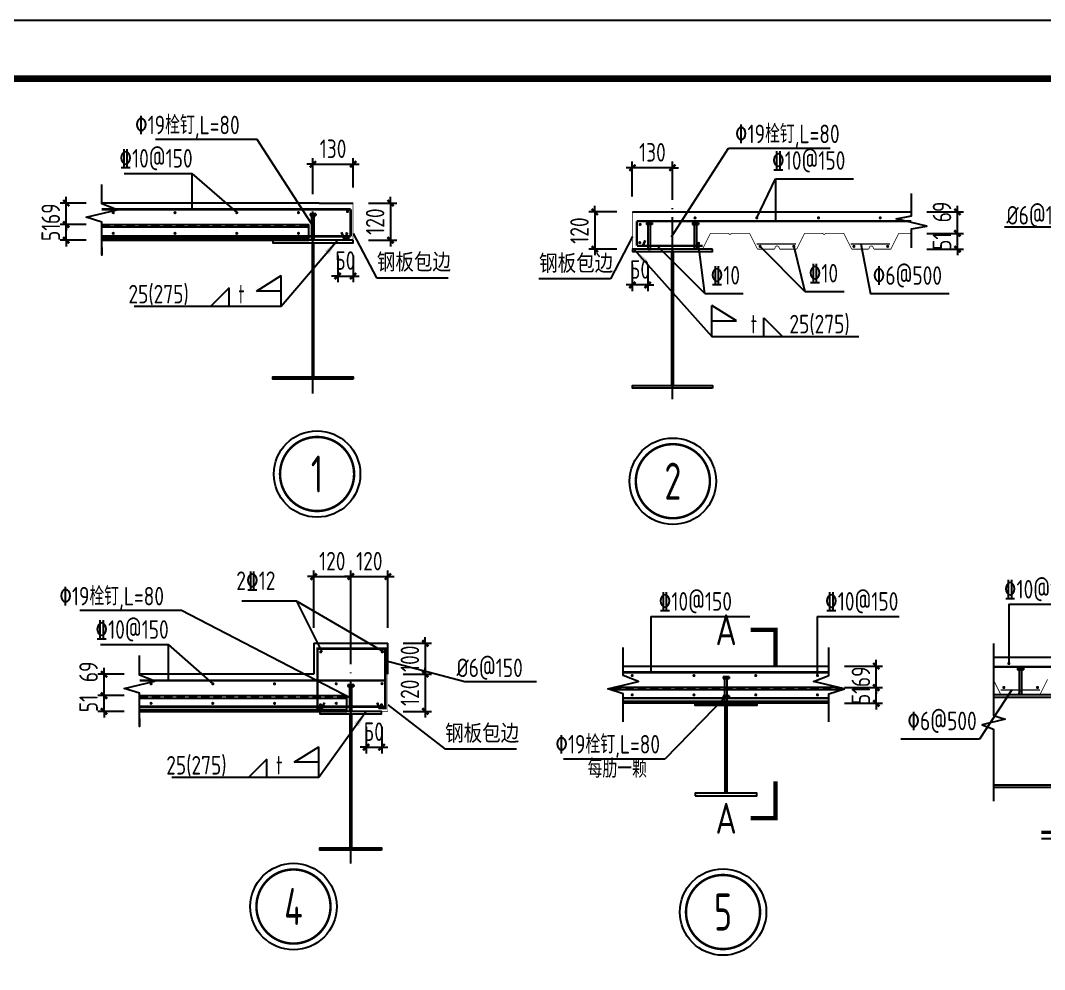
# Model space of a CAD drawing. Extents: x -89996 to 1006241, y -2176 to 440573.
# Drawn here: x 692684 to 717560, y 149542 to 172594 of the extents above; entities that cross this region are included whole.
import ezdxf
from ezdxf.enums import TextEntityAlignment as Align

# ---------------------------------------------------------------- set-up
doc = ezdxf.new("R2010")
doc.units = 0
doc.header["$LTSCALE"] = 1000
doc.header["$MEASUREMENT"] = 0
doc.linetypes.add('DASHED', pattern=[0.75, 0.5, -0.25])
doc.linetypes.add('DOTE', pattern=[2.42, 2, -0.2, 0.02, -0.2])
doc.layers.add('6', color=253, linetype='Continuous', lineweight=13)
for name, color, linetype in [('AXIS', 3, 'Continuous'), ('DOTE', 1, 'DOTE'), ('GL', 150, 'Continuous'), ('Gzd', 1, 'Continuous'), ('NUM', 7, 'Continuous'), ('Prof', 2, 'Continuous'), ('PUB_DIM', 3, 'Continuous'), ('PUB_TEXT', 7, 'Continuous'), ('PUB_TITLE', 4, 'Continuous'), ('PZ', 202, 'Continuous'), ('S', 2, 'Continuous'), ('TEXT', 7, 'Continuous'), ('THIN', 7, 'Continuous'), ('WELD', 7, 'Continuous'), ('YCX', 90, 'Continuous'), ('引出线', 3, 'Continuous')]:
    doc.layers.add(name, color=color, linetype=linetype)
doc.styles.get("Standard").update_dxf_attribs({"font": 'gbenor.shx', "bigfont": 'gbcbig.shx'})
doc.styles.add('TSSD_Dimension', font='Tssdeng.shx', dxfattribs={"width": 0.8, "bigfont": 'hztxt.shx'})
doc.styles.add('TSSD_Label', font='tssdeng.shx', dxfattribs={"width": 0.7, "bigfont": 'hztxt.shx'})
doc.styles.add('TSSD_Norm', font='tssdeng.shx', dxfattribs={"bigfont": 'hztxt.shx'})
doc.styles.add('TSSD_Num', font='Tssdeng.shx', dxfattribs={"width": 0.7, "bigfont": 'hztxt.shx'})
doc.dimstyles.new('TSSD_20_150', dxfattribs={"dimtxt": 450, "dimasz": 150, "dimexe": 150, "dimexo": 375, "dimgap": 150, "dimtad": 1, "dimdec": 0, "dimlfac": 0.133333, "dimzin": 0, "dimdsep": 46, "dimtxsty": 'TSSD_Dimension', "dimblk": 'ARCHTICK', "dimcen": 0, "dimdle": 150, "dimclrt": 7, "dimadec": 0, "dimazin": 0, "dimtfac": 1, "dimtdec": 0, "dimtix": 1, "dimtmove": 2, "dimatfit": 3, "dimfxl": 0, "dimtolj": 1, "dimtzin": 0, "dimarcsym": 0})
doc.dimstyles.new('TSSD_LEADER_STYLE_400.0', dxfattribs={"dimtxt": 1200, "dimasz": 400, "dimexe": 400, "dimexo": 1000, "dimgap": 0.09, "dimtad": 0, "dimtih": 1, "dimtoh": 1, "dimdec": 4, "dimzin": 0, "dimdsep": 46, "dimtxsty": 'Standard', "dimcen": 0.09, "dimdle": 400, "dimclrt": 7, "dimadec": 0, "dimazin": 0, "dimtfac": 1, "dimtdec": 4, "dimtofl": 0, "dimtmove": 0, "dimatfit": 3, "dimfxl": 0, "dimtolj": 1, "dimtzin": 0, "dimarcsym": 0})

# ---------------------------------------------------------------- blocks, each defined once
blk = doc.blocks.new('_ArchTick')
at = {"color": 0, "linetype": 'ByBlock', "const_width": 0.4}
blk.add_lwpolyline([(-0.5, -0.5), (0.5, 0.5)], dxfattribs=at)
blk = doc.blocks.new('*D2474')
at = {"layer": 'AXIS', "color": 0, "lineweight": -2, "transparency": 16777216}
for p, q in [((713473, 156391), (713473, 156541)), ((712698, 156391), (713623, 156391)), ((713473, 156009), (713473, 156391)), ((712698, 156009), (713623, 156009)), ((713473, 156009), (713473, 155859))]:
    blk.add_line(p, q, dxfattribs=at)
at = {"layer": 'Defpoints', "color": 0, "transparency": 16777216}
for p in [(712323, 156391), (713473, 156391), (712323, 156009)]:
    blk.add_point(p, dxfattribs=at)
at = {"layer": 'AXIS', "color": 0, "lineweight": -2, "transparency": 16777216, "xscale": 150, "yscale": 150, "zscale": 150}
for p, rotation in [((713473, 156391), 270), ((713473, 156009), 90)]:
    blk.add_blockref('_ArchTick', p, dxfattribs=dict(at, rotation=rotation))
at = {"layer": 'AXIS', "color": 7, "transparency": 16777216, "insert": (713098, 156200), "char_height": 450, "attachment_point": 5, "rotation": 90, "style": 'TSSD_Dimension'}
blk.add_mtext('\\A1;51', dxfattribs=at)
blk = doc.blocks.new('*D2475')
at = {"layer": 'AXIS', "color": 0, "lineweight": -2, "transparency": 16777216}
for p, q in [((713473, 156912), (713473, 157062)), ((712698, 156912), (713623, 156912)), ((713473, 156391), (713473, 156912)), ((712698, 156391), (713623, 156391)), ((713473, 156391), (713473, 156241))]:
    blk.add_line(p, q, dxfattribs=at)
at = {"layer": 'Defpoints', "color": 0, "transparency": 16777216}
for p in [(712323, 156912), (713473, 156912), (712323, 156391)]:
    blk.add_point(p, dxfattribs=at)
at = {"layer": 'AXIS', "color": 0, "lineweight": -2, "transparency": 16777216, "xscale": 150, "yscale": 150, "zscale": 150}
for p, rotation in [((713473, 156912), 270), ((713473, 156391), 90)]:
    blk.add_blockref('_ArchTick', p, dxfattribs=dict(at, rotation=rotation))
at = {"layer": 'AXIS', "color": 7, "transparency": 16777216, "insert": (713098, 156652), "char_height": 450, "attachment_point": 5, "rotation": 90, "style": 'TSSD_Dimension'}
blk.add_mtext('\\A1;69', dxfattribs=at)
blk = doc.blocks.new('ts_idx2')
at = {"color": 0, "linetype": 'ByBlock', "lineweight": -2, "const_width": 0.0333}
blk.add_lwpolyline([(-0.5, 0, 1), (0.5, 0, 1)], format="xyb", close=True, dxfattribs=at)
at = {"color": 0, "linetype": 'ByBlock', "lineweight": -2}
blk.add_circle((0, 0), 0.583, dxfattribs=at)
at = {"color": 0, "linetype": 'ByBlock', "lineweight": -2, "style": 'TSSD_Num', "width": 0.7}
blk.add_attdef('A', text='', height=0.5, dxfattribs=at).set_placement((0, 0), align=Align.MIDDLE_CENTER)
blk = doc.blocks.new('*D2489')
at = {"layer": 'AXIS', "color": 0, "lineweight": -2, "transparency": 16777216}
for p, q in [((700708, 157841), (700708, 159236)), ((701608, 157841), (701608, 159236)), ((700708, 159086), (700558, 159086)), ((700708, 159086), (701608, 159086)), ((701608, 159086), (701758, 159086))]:
    blk.add_line(p, q, dxfattribs=at)
at = {"layer": 'Defpoints', "color": 0, "transparency": 16777216}
for p in [(701608, 159086), (700708, 157466), (701608, 157466)]:
    blk.add_point(p, dxfattribs=at)
at = {"layer": 'AXIS', "color": 0, "lineweight": -2, "transparency": 16777216, "xscale": 150, "yscale": 150, "zscale": 150}
blk.add_blockref('_ArchTick', (700708, 159086), dxfattribs=at)
at = {"layer": 'AXIS', "color": 0, "lineweight": -2, "transparency": 16777216, "xscale": 150, "yscale": 150, "zscale": 150, "rotation": 180}
blk.add_blockref('_ArchTick', (701608, 159086), dxfattribs=at)
at = {"layer": 'AXIS', "color": 7, "transparency": 16777216, "insert": (701158, 159461), "char_height": 450, "attachment_point": 5, "style": 'TSSD_Dimension'}
blk.add_mtext('\\A1;120', dxfattribs=at)
blk = doc.blocks.new('*D2490')
at = {"layer": 'AXIS', "color": 0, "lineweight": -2, "transparency": 16777216}
for p, q in [((702518, 156716), (702518, 156866)), ((701983, 156716), (702668, 156716)), ((702518, 156716), (702518, 155813)), ((701983, 155813), (702668, 155813)), ((702518, 155813), (702518, 155663))]:
    blk.add_line(p, q, dxfattribs=at)
at = {"layer": 'Defpoints', "color": 0, "transparency": 16777216}
for p in [(701608, 156716), (701608, 155813), (702518, 155813)]:
    blk.add_point(p, dxfattribs=at)
at = {"layer": 'AXIS', "color": 0, "lineweight": -2, "transparency": 16777216, "xscale": 150, "yscale": 150, "zscale": 150}
for p, rotation in [((702518, 156716), 270), ((702518, 155813), 90)]:
    blk.add_blockref('_ArchTick', p, dxfattribs=dict(at, rotation=rotation))
at = {"layer": 'AXIS', "color": 7, "transparency": 16777216, "insert": (702143, 156264), "char_height": 450, "attachment_point": 5, "rotation": 90, "style": 'TSSD_Dimension'}
blk.add_mtext('\\A1;120', dxfattribs=at)
blk = doc.blocks.new('*D2491')
at = {"layer": 'AXIS', "color": 0, "lineweight": -2, "transparency": 16777216}
for p, q in [((702518, 157466), (702518, 157616)), ((701983, 157466), (702668, 157466)), ((702518, 157466), (702518, 156716)), ((701983, 156716), (702668, 156716)), ((702518, 156716), (702518, 156566))]:
    blk.add_line(p, q, dxfattribs=at)
at = {"layer": 'Defpoints', "color": 0, "transparency": 16777216}
for p in [(701608, 157466), (701608, 156716), (702518, 156716)]:
    blk.add_point(p, dxfattribs=at)
at = {"layer": 'AXIS', "color": 0, "lineweight": -2, "transparency": 16777216, "xscale": 150, "yscale": 150, "zscale": 150}
for p, rotation in [((702518, 157466), 270), ((702518, 156716), 90)]:
    blk.add_blockref('_ArchTick', p, dxfattribs=dict(at, rotation=rotation))
at = {"layer": 'AXIS', "color": 7, "transparency": 16777216, "insert": (702143, 157091), "char_height": 450, "attachment_point": 5, "rotation": 90, "style": 'TSSD_Dimension'}
blk.add_mtext('\\A1;100', dxfattribs=at)
blk = doc.blocks.new('_WELD004')
at = {"color": 0, "linetype": 'ByBlock'}
for p, q in [((0, 1), (1, 0)), ((0, 0), (0, 1))]:
    blk.add_line(p, q, dxfattribs=at)
blk = doc.blocks.new('_WELD001')
at = {"linetype": 'ByBlock'}
h = blk.add_hatch(color=0, dxfattribs=at)
h.paths.add_polyline_path([(0.8, 0.5), (0, 1), (0, 0.5)], flags=16)
edge = h.paths.add_edge_path()
edge.add_line((0.8, 0.5), (0, 1))
edge.add_line((0, 0.5), (0.8, 0.5))
edge.add_line((0, 0), (0, 1))
at = {"color": 0, "linetype": 'ByBlock'}
for p, q in [((0, 0), (0, 1)), ((0.8, 0.5), (0, 1)), ((0, 0.5), (0.8, 0.5))]:
    blk.add_line(p, q, dxfattribs=at)
blk = doc.blocks.new('*D2492')
at = {"layer": 'AXIS', "color": 0, "lineweight": -2, "transparency": 16777216}
for p, q in [((694713, 156195), (694713, 156345)), ((695201, 156195), (694563, 156195)), ((694713, 155813), (694713, 156195)), ((695201, 155813), (694563, 155813)), ((694713, 155813), (694713, 155663))]:
    blk.add_line(p, q, dxfattribs=at)
at = {"layer": 'Defpoints', "color": 0, "transparency": 16777216}
for p in [(694713, 156195), (695576, 156195), (695576, 155813)]:
    blk.add_point(p, dxfattribs=at)
at = {"layer": 'AXIS', "color": 0, "lineweight": -2, "transparency": 16777216, "xscale": 150, "yscale": 150, "zscale": 150}
for p, rotation in [((694713, 156195), 270), ((694713, 155813), 90)]:
    blk.add_blockref('_ArchTick', p, dxfattribs=dict(at, rotation=rotation))
at = {"layer": 'AXIS', "color": 7, "transparency": 16777216, "insert": (694338, 156004), "char_height": 450, "attachment_point": 5, "rotation": 90, "style": 'TSSD_Dimension'}
blk.add_mtext('\\A1;51', dxfattribs=at)
blk = doc.blocks.new('*D2493')
at = {"layer": 'AXIS', "color": 0, "lineweight": -2, "transparency": 16777216}
for p, q in [((694713, 156045), (694713, 156866)), ((695201, 156716), (694563, 156716)), ((695201, 156195), (694563, 156195))]:
    blk.add_line(p, q, dxfattribs=at)
at = {"layer": 'Defpoints', "color": 0, "transparency": 16777216}
for p in [(694713, 156716), (695576, 156716), (695576, 156195)]:
    blk.add_point(p, dxfattribs=at)
at = {"layer": 'AXIS', "color": 0, "lineweight": -2, "transparency": 16777216, "xscale": 150, "yscale": 150, "zscale": 150}
for p, rotation in [((694713, 156716), 90), ((694713, 156195), 270)]:
    blk.add_blockref('_ArchTick', p, dxfattribs=dict(at, rotation=rotation))
at = {"layer": 'AXIS', "color": 7, "transparency": 16777216, "insert": (694338, 156772), "char_height": 450, "attachment_point": 5, "rotation": 90, "style": 'TSSD_Dimension'}
blk.add_mtext('\\A1;69', dxfattribs=at)
blk = doc.blocks.new('*D2494')
at = {"layer": 'AXIS', "color": 0, "lineweight": -2, "transparency": 16777216}
for p, q in [((701083, 155438), (701083, 154793)), ((701458, 155438), (701458, 154793)), ((701083, 154943), (700933, 154943)), ((701083, 154943), (701458, 154943)), ((701458, 154943), (701608, 154943))]:
    blk.add_line(p, q, dxfattribs=at)
at = {"layer": 'Defpoints', "color": 0, "transparency": 16777216}
for p in [(701083, 155813), (701458, 155813), (701458, 154943)]:
    blk.add_point(p, dxfattribs=at)
at = {"layer": 'AXIS', "color": 0, "lineweight": -2, "transparency": 16777216, "xscale": 150, "yscale": 150, "zscale": 150}
blk.add_blockref('_ArchTick', (701083, 154943), dxfattribs=at)
at = {"layer": 'AXIS', "color": 0, "lineweight": -2, "transparency": 16777216, "xscale": 150, "yscale": 150, "zscale": 150, "rotation": 180}
blk.add_blockref('_ArchTick', (701458, 154943), dxfattribs=at)
at = {"layer": 'AXIS', "color": 7, "transparency": 16777216, "insert": (701270, 155318), "char_height": 450, "attachment_point": 5, "style": 'TSSD_Dimension'}
blk.add_mtext('\\A1;50', dxfattribs=at)
blk = doc.blocks.new('*D2495')
at = {"layer": 'AXIS', "color": 0, "lineweight": -2, "transparency": 16777216}
for p, q in [((699808, 157841), (699808, 159236)), ((700708, 157841), (700708, 159236)), ((699808, 159086), (699658, 159086)), ((699808, 159086), (700708, 159086)), ((700708, 159086), (700858, 159086))]:
    blk.add_line(p, q, dxfattribs=at)
at = {"layer": 'Defpoints', "color": 0, "transparency": 16777216}
for p in [(700708, 159086), (699808, 157466), (700708, 157466)]:
    blk.add_point(p, dxfattribs=at)
at = {"layer": 'AXIS', "color": 0, "lineweight": -2, "transparency": 16777216, "xscale": 150, "yscale": 150, "zscale": 150}
blk.add_blockref('_ArchTick', (699808, 159086), dxfattribs=at)
at = {"layer": 'AXIS', "color": 0, "lineweight": -2, "transparency": 16777216, "xscale": 150, "yscale": 150, "zscale": 150, "rotation": 180}
blk.add_blockref('_ArchTick', (700708, 159086), dxfattribs=at)
at = {"layer": 'AXIS', "color": 7, "transparency": 16777216, "insert": (700258, 159461), "char_height": 450, "attachment_point": 5, "style": 'TSSD_Dimension'}
blk.add_mtext('\\A1;120', dxfattribs=at)
blk = doc.blocks.new('*D2496')
at = {"layer": 'AXIS', "color": 0, "lineweight": -2, "transparency": 16777216}
for p, q in [((707547, 168318), (707547, 169166)), ((708522, 168318), (708522, 169166)), ((707547, 169016), (707397, 169016)), ((708522, 169016), (707547, 169016)), ((708522, 169016), (708672, 169016))]:
    blk.add_line(p, q, dxfattribs=at)
at = {"layer": 'Defpoints', "color": 0, "transparency": 16777216}
for p in [(707547, 169016), (707547, 167943), (708522, 167943)]:
    blk.add_point(p, dxfattribs=at)
at = {"layer": 'AXIS', "color": 0, "lineweight": -2, "transparency": 16777216, "xscale": 150, "yscale": 150, "zscale": 150}
blk.add_blockref('_ArchTick', (707547, 169016), dxfattribs=at)
at = {"layer": 'AXIS', "color": 0, "lineweight": -2, "transparency": 16777216, "xscale": 150, "yscale": 150, "zscale": 150, "rotation": 180}
blk.add_blockref('_ArchTick', (708522, 169016), dxfattribs=at)
at = {"layer": 'AXIS', "color": 7, "transparency": 16777216, "insert": (708035, 169391), "char_height": 450, "attachment_point": 5, "style": 'TSSD_Dimension'}
blk.add_mtext('\\A1;130', dxfattribs=at)
blk = doc.blocks.new('*D2497')
at = {"layer": 'AXIS', "color": 0, "lineweight": -2, "transparency": 16777216}
for p, q in [((707547, 166665), (707547, 166020)), ((707922, 166665), (707922, 166020)), ((707547, 166170), (707397, 166170)), ((707922, 166170), (707547, 166170)), ((707922, 166170), (708072, 166170))]:
    blk.add_line(p, q, dxfattribs=at)
at = {"layer": 'Defpoints', "color": 0, "transparency": 16777216}
for p in [(707547, 167040), (707922, 167040), (707547, 166170)]:
    blk.add_point(p, dxfattribs=at)
at = {"layer": 'AXIS', "color": 0, "lineweight": -2, "transparency": 16777216, "xscale": 150, "yscale": 150, "zscale": 150}
blk.add_blockref('_ArchTick', (707547, 166170), dxfattribs=at)
at = {"layer": 'AXIS', "color": 0, "lineweight": -2, "transparency": 16777216, "xscale": 150, "yscale": 150, "zscale": 150, "rotation": 180}
blk.add_blockref('_ArchTick', (707922, 166170), dxfattribs=at)
at = {"layer": 'AXIS', "color": 7, "transparency": 16777216, "insert": (707735, 166545), "char_height": 450, "attachment_point": 5, "style": 'TSSD_Dimension'}
blk.add_mtext('\\A1;50', dxfattribs=at)
blk = doc.blocks.new('*D2498')
at = {"layer": 'AXIS', "color": 0, "lineweight": -2, "transparency": 16777216}
for p, q in [((714702, 167943), (715594, 167943)), ((715444, 167272), (715444, 168093)), ((714702, 167422), (715594, 167422))]:
    blk.add_line(p, q, dxfattribs=at)
at = {"layer": 'Defpoints', "color": 0, "transparency": 16777216}
for p in [(714327, 167943), (715444, 167943), (714327, 167422)]:
    blk.add_point(p, dxfattribs=at)
at = {"layer": 'AXIS', "color": 0, "lineweight": -2, "transparency": 16777216, "xscale": 150, "yscale": 150, "zscale": 150}
for p, rotation in [((715444, 167943), 90), ((715444, 167422), 270)]:
    blk.add_blockref('_ArchTick', p, dxfattribs=dict(at, rotation=rotation))
at = {"layer": 'AXIS', "color": 7, "transparency": 16777216, "insert": (715069, 167943), "char_height": 450, "attachment_point": 5, "rotation": 90, "style": 'TSSD_Dimension'}
blk.add_mtext('\\A1;69', dxfattribs=at)
blk = doc.blocks.new('*D2499')
at = {"layer": 'AXIS', "color": 0, "lineweight": -2, "transparency": 16777216}
for p, q in [((714702, 167422), (715594, 167422)), ((715444, 167422), (715444, 167572)), ((715444, 167040), (715444, 167422)), ((714702, 167040), (715594, 167040)), ((715444, 167040), (715444, 166890))]:
    blk.add_line(p, q, dxfattribs=at)
at = {"layer": 'Defpoints', "color": 0, "transparency": 16777216}
for p in [(714327, 167422), (715444, 167422), (714327, 167040)]:
    blk.add_point(p, dxfattribs=at)
at = {"layer": 'AXIS', "color": 0, "lineweight": -2, "transparency": 16777216, "xscale": 150, "yscale": 150, "zscale": 150}
for p, rotation in [((715444, 167422), 270), ((715444, 167040), 90)]:
    blk.add_blockref('_ArchTick', p, dxfattribs=dict(at, rotation=rotation))
at = {"layer": 'AXIS', "color": 7, "transparency": 16777216, "insert": (715069, 167231), "char_height": 450, "attachment_point": 5, "rotation": 90, "style": 'TSSD_Dimension'}
blk.add_mtext('\\A1;51', dxfattribs=at)
blk = doc.blocks.new('*D2500')
at = {"layer": 'AXIS', "color": 0, "lineweight": -2, "transparency": 16777216}
for p, q in [((707172, 167943), (706487, 167943)), ((706637, 167943), (706637, 168093)), ((706637, 167943), (706637, 167040)), ((707172, 167040), (706487, 167040)), ((706637, 167040), (706637, 166890))]:
    blk.add_line(p, q, dxfattribs=at)
at = {"layer": 'Defpoints', "color": 0, "transparency": 16777216}
for p in [(707547, 167943), (706637, 167040), (707547, 167040)]:
    blk.add_point(p, dxfattribs=at)
at = {"layer": 'AXIS', "color": 0, "lineweight": -2, "transparency": 16777216, "xscale": 150, "yscale": 150, "zscale": 150}
for p, rotation in [((706637, 167943), 270), ((706637, 167040), 90)]:
    blk.add_blockref('_ArchTick', p, dxfattribs=dict(at, rotation=rotation))
at = {"layer": 'AXIS', "color": 7, "transparency": 16777216, "insert": (706262, 167491), "char_height": 450, "attachment_point": 5, "rotation": 90, "style": 'TSSD_Dimension'}
blk.add_mtext('\\A1;120', dxfattribs=at)
blk = doc.blocks.new('*D2501')
at = {"layer": 'AXIS', "color": 0, "lineweight": -2, "transparency": 16777216}
for p, q in [((699789, 168535), (699789, 169253)), ((700764, 168535), (700764, 169253)), ((699789, 169103), (699639, 169103)), ((699789, 169103), (700764, 169103)), ((700764, 169103), (700914, 169103))]:
    blk.add_line(p, q, dxfattribs=at)
at = {"layer": 'Defpoints', "color": 0, "transparency": 16777216}
for p in [(700764, 169103), (699789, 168160), (700764, 168160)]:
    blk.add_point(p, dxfattribs=at)
at = {"layer": 'AXIS', "color": 0, "lineweight": -2, "transparency": 16777216, "xscale": 150, "yscale": 150, "zscale": 150}
blk.add_blockref('_ArchTick', (699789, 169103), dxfattribs=at)
at = {"layer": 'AXIS', "color": 0, "lineweight": -2, "transparency": 16777216, "xscale": 150, "yscale": 150, "zscale": 150, "rotation": 180}
blk.add_blockref('_ArchTick', (700764, 169103), dxfattribs=at)
at = {"layer": 'AXIS', "color": 7, "transparency": 16777216, "insert": (700277, 169478), "char_height": 450, "attachment_point": 5, "style": 'TSSD_Dimension'}
blk.add_mtext('\\A1;130', dxfattribs=at)
blk = doc.blocks.new('*D2502')
at = {"layer": 'AXIS', "color": 0, "lineweight": -2, "transparency": 16777216}
for p, q in [((700389, 166882), (700389, 166237)), ((700764, 166882), (700764, 166237)), ((700389, 166387), (700239, 166387)), ((700389, 166387), (700764, 166387)), ((700764, 166387), (700914, 166387))]:
    blk.add_line(p, q, dxfattribs=at)
at = {"layer": 'Defpoints', "color": 0, "transparency": 16777216}
for p in [(700389, 167257), (700764, 167257), (700764, 166387)]:
    blk.add_point(p, dxfattribs=at)
at = {"layer": 'AXIS', "color": 0, "lineweight": -2, "transparency": 16777216, "xscale": 150, "yscale": 150, "zscale": 150}
blk.add_blockref('_ArchTick', (700389, 166387), dxfattribs=at)
at = {"layer": 'AXIS', "color": 0, "lineweight": -2, "transparency": 16777216, "xscale": 150, "yscale": 150, "zscale": 150, "rotation": 180}
blk.add_blockref('_ArchTick', (700764, 166387), dxfattribs=at)
at = {"layer": 'AXIS', "color": 7, "transparency": 16777216, "insert": (700577, 166762), "char_height": 450, "attachment_point": 5, "style": 'TSSD_Dimension'}
blk.add_mtext('\\A1;50', dxfattribs=at)
blk = doc.blocks.new('*D2503')
at = {"layer": 'AXIS', "color": 0, "lineweight": -2, "transparency": 16777216}
for p, q in [((693794, 168160), (693794, 168310)), ((694283, 168160), (693644, 168160)), ((693794, 167639), (693794, 168160)), ((694283, 167639), (693644, 167639)), ((693794, 167639), (693794, 167489))]:
    blk.add_line(p, q, dxfattribs=at)
at = {"layer": 'Defpoints', "color": 0, "transparency": 16777216}
for p in [(693794, 168160), (694658, 168160), (694658, 167639)]:
    blk.add_point(p, dxfattribs=at)
at = {"layer": 'AXIS', "color": 0, "lineweight": -2, "transparency": 16777216, "xscale": 150, "yscale": 150, "zscale": 150}
for p, rotation in [((693794, 168160), 270), ((693794, 167639), 90)]:
    blk.add_blockref('_ArchTick', p, dxfattribs=dict(at, rotation=rotation))
at = {"layer": 'AXIS', "color": 7, "transparency": 16777216, "insert": (693419, 167900), "char_height": 450, "attachment_point": 5, "rotation": 90, "style": 'TSSD_Dimension'}
blk.add_mtext('\\A1;69', dxfattribs=at)
blk = doc.blocks.new('*D2504')
at = {"layer": 'AXIS', "color": 0, "lineweight": -2, "transparency": 16777216}
for p, q in [((693794, 167639), (693794, 167789)), ((694283, 167639), (693644, 167639)), ((693794, 167257), (693794, 167639)), ((694283, 167257), (693644, 167257)), ((693794, 167257), (693794, 167107))]:
    blk.add_line(p, q, dxfattribs=at)
at = {"layer": 'Defpoints', "color": 0, "transparency": 16777216}
for p in [(693794, 167639), (694658, 167639), (694658, 167257)]:
    blk.add_point(p, dxfattribs=at)
at = {"layer": 'AXIS', "color": 0, "lineweight": -2, "transparency": 16777216, "xscale": 150, "yscale": 150, "zscale": 150}
for p, rotation in [((693794, 167639), 270), ((693794, 167257), 90)]:
    blk.add_blockref('_ArchTick', p, dxfattribs=dict(at, rotation=rotation))
at = {"layer": 'AXIS', "color": 7, "transparency": 16777216, "insert": (693419, 167448), "char_height": 450, "attachment_point": 5, "rotation": 90, "style": 'TSSD_Dimension'}
blk.add_mtext('\\A1;51', dxfattribs=at)
blk = doc.blocks.new('*D2505')
at = {"layer": 'AXIS', "color": 0, "lineweight": -2, "transparency": 16777216}
for p, q in [((701674, 168160), (701674, 168310)), ((701139, 168160), (701824, 168160)), ((701674, 168160), (701674, 167257)), ((701139, 167257), (701824, 167257)), ((701674, 167257), (701674, 167107))]:
    blk.add_line(p, q, dxfattribs=at)
at = {"layer": 'Defpoints', "color": 0, "transparency": 16777216}
for p in [(700764, 168160), (700764, 167257), (701674, 167257)]:
    blk.add_point(p, dxfattribs=at)
at = {"layer": 'AXIS', "color": 0, "lineweight": -2, "transparency": 16777216, "xscale": 150, "yscale": 150, "zscale": 150}
for p, rotation in [((701674, 168160), 270), ((701674, 167257), 90)]:
    blk.add_blockref('_ArchTick', p, dxfattribs=dict(at, rotation=rotation))
at = {"layer": 'AXIS', "color": 7, "transparency": 16777216, "insert": (701299, 167708), "char_height": 450, "attachment_point": 5, "rotation": 90, "style": 'TSSD_Dimension'}
blk.add_mtext('\\A1;120', dxfattribs=at)

msp = doc.modelspace()

# ---------------------------------------------------------------- linework, layer by layer
at = {"layer": '6', "color": 1, "const_width": 60}
for points in [[(712323.28, 156762.28), (707323.79, 156762.28)], [(712323.28, 156133.01), (707323.79, 156133.01)]]:
    msp.add_lwpolyline(points, dxfattribs=at)
at = {"layer": 'DOTE', "linetype": 'DOTE'}
for p, q in [((699789.25, 163531.65), (699789.25, 168938.31)), ((708522.31, 163394.56), (708522.31, 168721.34)), ((700707.85, 152120.22), (700707.85, 158538.65))]:
    msp.add_line(p, q, dxfattribs=at)
at = {"layer": 'GL'}
for p, q in [((716322.67, 156220.97), (721337.94, 156220.97)), ((716322.67, 156160.97), (721337.94, 156160.97)), ((716322.67, 154030.97), (721337.94, 154030.97)), ((716322.67, 153970.97), (721337.94, 153970.97))]:
    msp.add_line(p, q, dxfattribs=at)
for points in [[(700764.25, 167256.73), (698814.25, 167256.73), (698814.25, 167196.73), (700764.25, 167196.73)], [(699811.75, 167196.73), (699766.75, 167196.73), (699766.75, 163941.73), (699811.75, 163941.73)], [(709497.31, 167039.77), (707547.31, 167039.77), (707547.31, 166979.77), (709497.31, 166979.77)], [(708544.81, 166979.77), (708499.81, 166979.77), (708499.81, 163724.77), (708544.81, 163724.77)], [(700764.25, 163881.73), (698814.25, 163881.73), (698814.25, 163941.73), (700764.25, 163941.73)], [(709497.31, 163664.77), (707547.31, 163664.77), (707547.31, 163724.77), (709497.31, 163724.77)], [(709073.54, 156012.28), (710573.54, 156012.28), (710573.54, 155952.28), (709073.54, 155952.28)], [(701457.85, 155812.63), (699957.85, 155812.63), (699957.85, 155752.63), (701457.85, 155752.63)], [(700730.35, 155752.63), (700685.35, 155752.63), (700685.35, 152497.63), (700730.35, 152497.63)], [(709801.04, 155952.28), (709846.04, 155952.28), (709846.04, 153822.28), (709801.04, 153822.28)], [(709073.54, 153762.28), (710573.54, 153762.28), (710573.54, 153822.28), (709073.54, 153822.28)], [(701457.85, 152437.63), (699957.85, 152437.63), (699957.85, 152497.63), (701457.85, 152497.63)]]:
    msp.add_lwpolyline(points, close=True, dxfattribs=at)
at = {"layer": 'Gzd'}
for points, const_width in [([(694657.89, 168006.73), (700703.14, 168006.73)], 60), ([(700703.14, 168006.73), (700703.14, 167351.72)], 60), ([(714326.82, 167718.13), (707652.2, 167718.13)], 60), ([(707655.08, 167718.13), (707655.08, 167120.59)], 60), ([(700678.67, 167318.81), (700534.78, 167318.81), (700480.4, 167451.32)], 60), ([(694657.89, 167351.72), (700703.14, 167351.72)], 60), ([(707660.97, 167120.59), (707804.85, 167120.59), (707859.23, 167253.1)], 60), ([(710569.04, 167165.44), (711524.18, 167165.44)], 30), ([(712850, 167165.42), (713805.14, 167165.42)], 30), ([(707660.97, 167120.59), (709259.7, 167120.59)], 60), ([(699898.9, 155893.45), (699898.9, 157336.03), (701546.74, 157336.03), (701546.74, 155893.45), (701402.86, 155893.45), (701348.48, 156025.96)], 60), ([(721337.94, 156895.97), (716322.67, 156895.97)], 60), ([(695576.49, 156562.63), (701546.74, 156562.63)], 60), ([(716494.06, 156333.93), (717449.21, 156333.93)], 30), ([(699868.96, 155893.45), (700012.84, 155893.45), (700067.23, 156025.96)], 60), ([(695576.49, 155926.73), (701546.74, 155926.73)], 60)]:
    msp.add_lwpolyline(points, dxfattribs=dict(at, const_width=const_width))
at = {"layer": 'Gzd', "const_width": 37.5}
for points in [[(694918.06, 167926.01, 1), (694955.56, 167926.01, 1)], [(696418.06, 167926.01, 1), (696455.56, 167926.01, 1)], [(697918.06, 167926.01, 1), (697955.56, 167926.01, 1)], [(699418.06, 167926.01, 1), (699455.56, 167926.01, 1)], [(700647.15, 167953.01, -1), (700609.65, 167953.01, -1)], [(707717.44, 167639.17, 1), (707754.94, 167639.17, 1)], [(709050.88, 167799.15, 1), (709088.38, 167799.15, 1)], [(710550.88, 167799.15, 1), (710588.38, 167799.15, 1)], [(712050.88, 167799.15, 1), (712088.38, 167799.15, 1)], [(713550.88, 167799.15, 1), (713588.38, 167799.15, 1)], [(694918.06, 167423.68, 1), (694955.56, 167423.68, 1)], [(696418.06, 167423.68, 1), (696455.56, 167423.68, 1)], [(697918.06, 167423.68, 1), (697955.56, 167423.68, 1)], [(699418.06, 167423.68, 1), (699455.56, 167423.68, 1)], [(700627.76, 167415.22, -1), (700590.26, 167415.22, -1)], [(707708.67, 167198.25, 1), (707746.17, 167198.25, 1)], [(709137.88, 167179.86, 1), (709175.38, 167179.86, 1)], [(710630.73, 167107.05, 1), (710668.23, 167107.05, 1)], [(711488.07, 167107.05, -1), (711450.57, 167107.05, -1)], [(712911.69, 167107.04, 1), (712949.19, 167107.04, 1)], [(713769.03, 167107.04, -1), (713731.53, 167107.04, -1)], [(699958.7, 157255.79, 1), (699996.2, 157255.79, 1)], [(701490.75, 157258.9, -1), (701453.25, 157258.9, -1)], [(716673.73, 156976.28, 1), (716711.23, 156976.28, 1)], [(695836.66, 156481.91, 1), (695874.16, 156481.91, 1)], [(697336.66, 156481.91, 1), (697374.16, 156481.91, 1)], [(698836.66, 156481.91, 1), (698874.16, 156481.91, 1)], [(700336.66, 156481.91, 1), (700374.16, 156481.91, 1)], [(701483.99, 156485.53, -1), (701446.49, 156485.53, -1)], [(707563.12, 156681.56, -1), (707525.62, 156681.56, -1)], [(709063.12, 156681.56, -1), (709025.62, 156681.56, -1)], [(710563.12, 156681.56, -1), (710525.62, 156681.56, -1)], [(712063.12, 156681.56, -1), (712025.62, 156681.56, -1)], [(707563.12, 156212.62, -1), (707525.62, 156212.62, -1)], [(709063.12, 156212.62, -1), (709025.62, 156212.62, -1)], [(710563.12, 156212.62, -1), (710525.62, 156212.62, -1)], [(712063.12, 156212.62, -1), (712025.62, 156212.62, -1)], [(716551.76, 156392.3, -1), (716589.26, 156392.3, -1)], [(717409.1, 156392.3, 1), (717371.6, 156392.3, 1)], [(695836.66, 156007.49, 1), (695874.16, 156007.49, 1)], [(697336.66, 156007.49, 1), (697374.16, 156007.49, 1)], [(698836.66, 156007.49, 1), (698874.16, 156007.49, 1)], [(699989.85, 155971.11, -1), (699952.35, 155971.11, -1)], [(700336.66, 156007.49, 1), (700374.16, 156007.49, 1)], [(701471.37, 155971.11, -1), (701433.87, 155971.11, -1)]]:
    msp.add_lwpolyline(points, format="xyb", close=True, dxfattribs=at)
at = {"layer": 'NUM', "const_width": 75}
msp.add_lwpolyline([(717483.9, 152874.19), (720488.52, 152874.19)], dxfattribs=at)
at = {"layer": 'NUM'}
msp.add_lwpolyline([(717483.9, 152724.19), (720488.52, 152724.19)], dxfattribs=at)
at = {"layer": 'Prof'}
for p, q in [((694657.89, 167639.23), (699691.64, 167639.23)), ((694657.89, 167579.78), (699691.64, 167579.78)), ((699691.64, 167256.73), (699691.64, 167639.23)), ((694657.89, 167299.36), (699691.64, 167299.36)), ((694657.89, 167256.73), (699691.64, 167256.73)), ((712620.31, 156335.32), (707026.76, 156335.32)), ((712552.67, 156394.78), (707094.41, 156394.78)), ((695576.49, 156195.13), (700610.25, 156195.13)), ((695576.49, 156135.67), (700610.25, 156135.67)), ((700610.25, 155812.63), (700610.25, 156195.13)), ((712323.28, 156054.9), (707323.79, 156054.9)), ((712323.28, 156012.28), (707323.79, 156012.28)), ((695576.49, 155855.25), (700610.25, 155855.25)), ((695576.49, 155812.63), (700610.25, 155812.63))]:
    msp.add_line(p, q, dxfattribs=at)
at = {"layer": 'Prof', "linetype": 'DASHED', "ltscale": 0.4}
for p, q in [((694657.89, 167598.49), (699691.64, 167598.49)), ((712678.76, 156354.03), (706968.31, 156354.03)), ((695576.49, 156154.38), (700610.25, 156154.38))]:
    msp.add_line(p, q, dxfattribs=at)
at = {"layer": 'PUB_DIM'}
for points in [[(694657.89, 167082.95), (694657.89, 166892.5), (694657.89, 167695.68), (694282.89, 167815.68), (695031.95, 167993.15), (694657.89, 168139.68), (694657.89, 168160.09), (694657.89, 168610.09)], [(714326.82, 167071.95), (714326.82, 167277.92), (714326.82, 167532.27), (714701.82, 167598.71), (713952.76, 167776.19), (714326.82, 167848.34), (714326.82, 167943.13), (714326.82, 168393.13)], [(707323.79, 155562.28), (707323.79, 156012.28), (707323.79, 156240.28), (706948.79, 156360.28), (707697.85, 156537.75), (707323.79, 156684.28), (707323.79, 156912.28), (707323.79, 157362.28)], [(712323.28, 155562.28), (712323.28, 156012.28), (712323.28, 156240.28), (712698.28, 156360.28), (711949.22, 156537.75), (712323.28, 156684.28), (712323.28, 156912.28), (712323.28, 157362.28)], [(716322.67, 157458.47), (716322.67, 157120.97), (716322.67, 155712.47), (716603.92, 155622.47), (716042.13, 155489.37), (716322.67, 155379.47), (716322.67, 153970.97), (716322.67, 153633.47)], [(695576.49, 155638.84), (695576.49, 155448.39), (695576.49, 156251.57), (695201.49, 156371.57), (695950.56, 156549.05), (695576.49, 156695.57), (695576.49, 156715.99), (695576.49, 157165.99)]]:
    msp.add_lwpolyline(points, dxfattribs=at)
at = {"layer": 'PUB_DIM', "const_width": 105}
for points in [[(711025.2, 156894.88), (711025.2, 157794.88), (710425.2, 157794.88)], [(711025.2, 154116.17), (711025.2, 153216.17), (710425.2, 153216.17)]]:
    msp.add_lwpolyline(points, dxfattribs=at)
at = {"layer": 'PUB_TITLE'}
msp.add_lwpolyline([(651161.89, 109593.71), (740261.89, 109593.71), (740261.89, 172593.71), (651161.89, 172593.71)], close=True, dxfattribs=at)
at = {"layer": 'PUB_TITLE', "const_width": 159.09}
msp.add_lwpolyline([(653459.87, 110300.78), (653459.87, 171179.57), (738847.75, 171179.57), (738847.75, 110300.78)], close=True, dxfattribs=at)
at = {"layer": 'PZ'}
for p, q in [((699861.34, 167899.27), (699717.15, 167899.27)), ((699717.15, 167899.27), (699717.15, 167858.97)), ((699717.15, 167858.97), (699861.34, 167858.97)), ((699761.92, 167256.73), (699761.92, 167858.97)), ((699816.58, 167256.73), (699816.58, 167858.97)), ((699861.34, 167899.27), (699861.34, 167858.97)), ((707887.72, 167682.3), (708031.91, 167682.3)), ((707887.72, 167682.3), (707887.72, 167642)), ((708031.91, 167682.3), (708031.91, 167642)), ((709012.72, 167682.3), (709012.72, 167642)), ((709156.91, 167682.3), (709012.72, 167682.3)), ((709156.91, 167682.3), (709156.91, 167642)), ((708031.91, 167642), (707887.72, 167642)), ((707932.48, 167039.77), (707932.48, 167642)), ((707987.14, 167039.77), (707987.14, 167642)), ((709012.72, 167642), (709156.91, 167642)), ((709057.48, 167039.77), (709057.48, 167642)), ((709112.14, 167039.77), (709112.14, 167642)), ((699816.58, 167256.73), (699761.92, 167256.73)), ((707932.48, 167039.77), (707987.14, 167039.77)), ((709112.14, 167039.77), (709057.48, 167039.77)), ((716907.68, 156863.51), (716907.68, 156823.21)), ((717051.87, 156863.51), (716907.68, 156863.51)), ((716907.68, 156823.21), (717051.87, 156823.21)), ((716952.45, 156220.97), (716952.45, 156823.21)), ((717007.1, 156220.97), (717007.1, 156823.21)), ((717051.87, 156863.51), (717051.87, 156823.21)), ((709895.63, 156654.81), (709751.44, 156654.81)), ((709751.44, 156654.81), (709751.44, 156614.51)), ((709751.44, 156614.51), (709895.63, 156614.51)), ((709796.21, 156012.28), (709796.21, 156614.51)), ((709850.86, 156012.28), (709850.86, 156614.51)), ((709895.63, 156654.81), (709895.63, 156614.51)), ((700635.76, 156455.16), (700635.76, 156414.86)), ((700779.95, 156455.16), (700635.76, 156455.16)), ((700635.76, 156414.86), (700779.95, 156414.86)), ((700680.52, 155812.63), (700680.52, 156414.86)), ((700735.18, 155812.63), (700735.18, 156414.86)), ((700779.95, 156455.16), (700779.95, 156414.86)), ((709895.63, 156185.87), (709751.44, 156185.87)), ((709751.44, 156185.87), (709751.44, 156145.58)), ((709751.44, 156145.58), (709895.63, 156145.58)), ((709895.63, 156185.87), (709895.63, 156145.58)), ((700735.18, 155812.63), (700680.52, 155812.63))]:
    msp.add_line(p, q, dxfattribs=at)
at = {"layer": 'S', "const_width": 15}
for points in [[(700389.25, 167256.73), (700764.25, 167256.73), (700764.25, 168160.09)], [(707922.31, 167039.77), (707547.31, 167039.77), (707547.31, 167943.13)], [(701082.85, 155812.63), (701607.85, 155812.63), (701607.85, 156715.99)]]:
    msp.add_lwpolyline(points, dxfattribs=at)
at = {"layer": 'S', "const_width": 18.75}
for points in [[(708353.98, 167039.77), (708338.07, 167046.36, 0.41421356), (708353.98, 167039.77), (709238.81, 167039.77, 0.28407904), (709258.93, 167052.2), (709437.75, 167409.83, -0.28407904), (709457.87, 167422.27), (709872.51, 167422.27, -0.14996431), (709885.13, 167418.39), (709920.22, 167394.62), (709955.3, 167418.39, -0.14996431), (709967.92, 167422.27), (710382.56, 167422.27, -0.28407904), (710402.68, 167409.83), (710581.5, 167052.2, 0.28407904), (710601.62, 167039.77), (710987.73, 167039.77, 0.32316506), (711009.08, 167055.18), (711018.63, 167083.94, -0.32316506), (711061.34, 167114.77), (711066.59, 167114.77, -0.32316506), (711109.3, 167083.94), (711118.85, 167055.18, 0.32316506), (711140.2, 167039.77), (711526.31, 167039.77, 0.28407904), (711546.43, 167052.2), (711725.25, 167409.83, -0.28407904), (711745.37, 167422.27), (712160.01, 167422.27, -0.14996431), (712172.63, 167418.39), (712207.72, 167394.62), (712242.8, 167418.39, -0.14996431), (712255.42, 167422.27), (712670.06, 167422.27, -0.28407904), (712690.18, 167409.83), (712869, 167052.2, 0.28407904), (712889.12, 167039.77), (713275.23, 167039.77, 0.32316506), (713296.58, 167055.18), (713306.13, 167083.94, -0.32316506), (713348.84, 167114.77), (713354.09, 167114.77, -0.32316506), (713396.8, 167083.94), (713406.35, 167055.18, 0.32316506), (713427.7, 167039.77), (713813.81, 167039.77, 0.28407904), (713833.93, 167052.2), (714012.75, 167409.83, -0.28407904), (714032.87, 167422.27), (714326.82, 167422.27)], [(717634.6, 156591.04), (717455.79, 156233.41, -0.28407904), (717435.66, 156220.97), (717049.56, 156220.97, -0.32316506), (717028.2, 156236.39), (717018.65, 156265.15, 0.32316506), (716975.95, 156295.97), (716970.69, 156295.97, 0.32316506), (716927.98, 156265.15), (716918.44, 156236.39, -0.32316506), (716897.08, 156220.97), (716510.98, 156220.97, -0.28407904), (716490.85, 156233.41), (716322.67, 156569.77)]]:
    msp.add_lwpolyline(points, format="xyb", dxfattribs=at)
at = {"layer": 'THIN'}
for p, q in [((699939.25, 168160.09), (694657.89, 168160.09)), ((699939.25, 168160.09), (700764.25, 168160.09)), ((707547.31, 167943.13), (714326.82, 167943.13)), ((699807.85, 157465.99), (699807.85, 156715.99)), ((699807.85, 157465.99), (701607.85, 157465.99)), ((701607.85, 156715.99), (701607.85, 157465.99)), ((721337.94, 157120.97), (716322.67, 157120.97)), ((707323.79, 156912.28), (712323.28, 156912.28)), ((699807.85, 156715.99), (695576.49, 156715.99))]:
    msp.add_line(p, q, dxfattribs=at)
at = {"layer": 'WELD'}
for p, q in [((699015.7, 165647.48), (695444.77, 165647.48)), ((709480.26, 164919.49), (713051.2, 164919.49)), ((699934.31, 154203.37), (696363.38, 154203.37))]:
    msp.add_line(p, q, dxfattribs=at)
at = {"layer": 'YCX'}
for p, q in [((698431.62, 169705.73), (695961.93, 169705.73)), ((699816.58, 167557.85), (698431.62, 169705.73)), ((708494.98, 167340.88), (709879.94, 169488.76)), ((709879.94, 169488.76), (712349.63, 169488.76)), ((695206.61, 168879.87), (696848.88, 168879.87)), ((696848.88, 168879.87), (696848.88, 168006.73)), ((696848.88, 168879.87), (697936.81, 167926.01)), ((700764.25, 167418.54), (701334.7, 166345.16)), ((718332.53, 167574.35), (716589.04, 167574.35)), ((707547.31, 167350.27), (707014.36, 166315.41)), ((701334.7, 166345.16), (703075.8, 166345.16)), ((707014.36, 166315.41), (705273.26, 166315.41)), ((699396.21, 158488.84), (698062.28, 158488.84)), ((699396.21, 158488.84), (701509.5, 157258.9)), ((700014.95, 157255.79), (699396.21, 158488.84)), ((696592.94, 158261.62), (694123.24, 158261.62)), ((700735.18, 156113.74), (696592.94, 158261.62)), ((716692.48, 158413.22), (718334.75, 158413.22)), ((716692.48, 158413.22), (716692.48, 156940.66)), ((707998.51, 158118.5), (707998.51, 156762.28)), ((707998.51, 158118.5), (710397.61, 158118.5)), ((712040.09, 158118.5), (714030.32, 158118.5)), ((712040.09, 158118.5), (712040.09, 156698.19)), ((694625.21, 157435.76), (696267.48, 157435.76)), ((696267.48, 157435.76), (696267.48, 156562.63)), ((696267.48, 157435.76), (697355.41, 156481.91)), ((701546.74, 157045.9), (703475.94, 156540.45)), ((703475.94, 156540.45), (705219.43, 156540.45)), ((701607.85, 155974.44), (702992.49, 154901.05)), ((709823.54, 156182.84), (708347.29, 154663.41)), ((702992.49, 154901.05), (704733.59, 154901.05)), ((705877.6, 154663.41), (708347.29, 154663.41))]:
    msp.add_line(p, q, dxfattribs=at)
at = {"layer": '引出线'}
for p, q in [((710569.63, 167799.15), (711026.1, 168747.76)), ((711026.1, 168747.76), (712918.74, 168747.76)), ((711026.1, 168747.76), (711026.1, 167718.13)), ((709304.77, 165959.33), (708148.56, 167120.59)), ((709304.77, 165959.33), (709157.42, 167161.13)), ((711740.02, 166009.82), (710649.48, 167107.05)), ((711469.32, 167107.05), (711740.02, 166009.82)), ((713101.07, 167165.42), (713333.72, 165955.16)), ((709304.77, 165959.33), (710237.45, 165959.33)), ((711740.02, 166009.82), (712695.04, 166009.82)), ((715242.49, 165955.16), (713333.72, 165955.16)), ((716764.63, 156333.93), (715981.03, 155134.73)), ((715981.03, 155134.73), (714065.59, 155134.73))]:
    msp.add_line(p, q, dxfattribs=at)

# ---------------------------------------------------------------- block references
at = {"layer": 'THIN'}
ref = msp.add_blockref('ts_idx2', (699888.49, 161577.89), dxfattribs=dict(at, xscale=1800, yscale=1800, zscale=1800))
ref.add_attrib('2', '1', dxfattribs={"height": 900, "style": 'TSSD_Num', "width": 0.7}).set_placement((699888.49, 161577.89), align=Align.MIDDLE_CENTER)
ref = msp.add_blockref('ts_idx2', (708531.48, 161403.07), dxfattribs=dict(at, xscale=1800, yscale=1800, zscale=1800))
ref.add_attrib('2', '2', dxfattribs={"height": 900, "style": 'TSSD_Num', "width": 0.7}).set_placement((708531.48, 161403.07), align=Align.MIDDLE_CENTER)
ref = msp.add_blockref('ts_idx2', (699315.7, 151072.06), dxfattribs=dict(at, xscale=1800, yscale=1800, zscale=1800))
ref.add_attrib('2', '4', dxfattribs={"height": 900, "style": 'TSSD_Num', "width": 0.7}).set_placement((699315.7, 151072.06), align=Align.MIDDLE_CENTER)
ref = msp.add_blockref('ts_idx2', (709750.32, 150938.8), dxfattribs=dict(at, xscale=1800, yscale=1800, zscale=1800))
ref.add_attrib('2', '5', dxfattribs={"height": 900, "style": 'TSSD_Num', "width": 0.7}).set_placement((709750.32, 150938.8), align=Align.MIDDLE_CENTER)
at = {"layer": 'WELD'}
for name, p, xscale, yscale, zscale in [('_WELD001', (699015.7, 165647.48), -749.9999999999998, 749.9999999999998, 749.9999999999998), ('_WELD004', (697750.87, 165647.48), -449.9999999999999, 449.9999999999999, 449.9999999999999), ('_WELD001', (709480.26, 164919.49), 749.9999999999998, 749.9999999999998, 749.9999999999998), ('_WELD004', (710745.1, 164919.49), 449.9999999999999, 449.9999999999999, 449.9999999999999), ('_WELD001', (699934.31, 154203.37), -749.9999999999998, 749.9999999999998, 749.9999999999998), ('_WELD004', (698669.47, 154203.37), -449.9999999999999, 449.9999999999999, 449.9999999999999)]:
    msp.add_blockref(name, p, dxfattribs=dict(at, xscale=xscale, yscale=yscale, zscale=zscale))

# ---------------------------------------------------------------- texts
at = {"layer": 'PUB_TEXT', "style": 'TSSD_Norm', "width": 0.8}
for p in [(709825.2, 157794.88), (709825.2, 153216.17)]:
    msp.add_text('A', height=750, dxfattribs=at).set_placement(p, align=Align.MIDDLE_CENTER)
at = {"layer": 'TEXT'}
for s, style, width, p in [('%%13019栓钉,L=80', 'TSSD_Norm', 0.8, (695463.46, 169830.6)), ('%%13019栓钉,L=80', 'TSSD_Norm', 0.8, (710037.33, 169613.63)), ('%%C6@150', 'TSSD_Norm', 0.8, (716634.98, 167637.37)), ('25(275)', 'TSSD_Norm', 0.8, (695305.85, 165722.48)), ('t', 'TSSD_Label', 0.7, (697975.87, 165722.48)), ('t', 'TSSD_Label', 0.7, (710423.18, 164994.49)), ('25(275)', 'TSSD_Norm', 0.8, (711362.43, 164994.49)), ('%%13019栓钉,L=80', 'TSSD_Norm', 0.8, (693624.77, 158386.49)), ('%%C6@150', 'TSSD_Norm', 0.8, (703275.58, 156645.73)), ('%%13019栓钉,L=80', 'TSSD_Norm', 0.8, (705674.7, 154788.28)), ('25(275)', 'TSSD_Norm', 0.8, (696224.45, 154278.37)), ('t', 'TSSD_Label', 0.7, (698894.47, 154278.37)), ('每肋一颗', 'TSSD_Norm', 0.8, (706459.7, 154200.22))]:
    msp.add_text(s, height=450, dxfattribs=dict(at, style=style, width=width)).set_placement(p)
at = {"layer": 'TEXT', "style": 'TSSD_Norm', "width": 0.8}
for p in [(696866.32, 169020.23), (718352.19, 158553.59), (709968.16, 158258.87), (714009.75, 158258.87), (696284.92, 157576.13)]:
    msp.add_text('%%13210@150', height=450, dxfattribs=at).set_placement(p, align=Align.RIGHT)
for s, p in [('%%13210@150', (710941.69, 168832.63)), ('%%13210', (711830.49, 166094.69)), ('%%1306@500', (713385.34, 166038.39)), ('%%13210', (709448.35, 166044.2)), ('2%%13212', (697927.05, 158626.42)), ('%%1306@500', (714227.44, 155219.6))]:
    msp.add_text(s, height=450, dxfattribs=at).set_placement(p, align=Align.BOTTOM_LEFT)
at = {"layer": 'TEXT', "style": 'TSSD_Norm'}
for p in [(701341.25, 166356.98), (705282.22, 166327.23), (702999.04, 154912.87)]:
    msp.add_text('钢板包边', height=450, dxfattribs=at).set_placement(p, align=Align.BOTTOM_LEFT)

# ---------------------------------------------------------------- dimensions: what is measured, and where the dimension line sits
at = {"layer": 'AXIS'}
for base, p1, p2, angle, picture, middle in [((700764.25, 169103.17), (699789.25, 168160.09), (700764.25, 168160.09), 180, '*D2501', (700276.75, 169478.17)), ((693794.37, 168160.09), (694657.89, 167639.23), (694657.89, 168160.09), 90, '*D2503', (693419.37, 167899.66)), ((701674.42, 167256.73), (700764.25, 168160.09), (700764.25, 167256.73), 90, '*D2505', (701299.42, 167708.41)), ((706637.14, 167039.77), (707547.31, 167943.13), (707547.31, 167039.77), 90, '*D2500', (706262.14, 167491.45)), ((693794.37, 167639.23), (694657.89, 167256.73), (694657.89, 167639.23), 90, '*D2504', (693419.37, 167447.98)), ((715444.25, 167422.27), (714326.82, 167039.77), (714326.82, 167422.27), 90, '*D2499', (715069.25, 167231.02)), ((707547.31, 166170.22), (707922.31, 167039.77), (707547.31, 167039.77), 180, '*D2497', (707734.81, 166545.22)), ((700707.85, 159086.31), (699807.85, 157465.99), (700707.85, 157465.99), 180, '*D2495', (700257.85, 159461.31)), ((701607.85, 159086.31), (700707.85, 157465.99), (701607.85, 157465.99), 180, '*D2489', (701157.85, 159461.31)), ((702518.02, 156715.99), (701607.85, 157465.99), (701607.85, 156715.99), 90, '*D2491', (702143.02, 157090.99)), ((713473.14, 156912.28), (712323.28, 156391.42), (712323.28, 156912.28), 90, '*D2475', (713098.14, 156651.85)), ((702518.02, 155812.63), (701607.85, 156715.99), (701607.85, 155812.63), 90, '*D2490', (702143.02, 156264.31)), ((713473.14, 156391.42), (712323.28, 156008.92), (712323.28, 156391.42), 90, '*D2474', (713098.14, 156200.17)), ((694712.98, 156195.13), (695576.49, 155812.63), (695576.49, 156195.13), 90, '*D2492', (694337.98, 156003.88))]:
    dim = msp.add_linear_dim(base=base, p1=p1, p2=p2, angle=angle, dimstyle='TSSD_20_150', dxfattribs=at)
    dim.commit()
    dim.dimension.update_dxf_attribs({"geometry": picture, "text_midpoint": middle})
for base, p1, p2, picture, middle in [((707547.31, 169015.79), (708522.31, 167943.13), (707547.31, 167943.13), '*D2496', (708034.81, 169390.79)), ((700764.25, 166387.19), (700389.25, 167256.73), (700764.25, 167256.73), '*D2502', (700576.75, 166762.19)), ((701457.85, 154943.08), (701082.85, 155812.63), (701457.85, 155812.63), '*D2494', (701270.35, 155318.08))]:
    dim = msp.add_linear_dim(base=base, p1=p1, p2=p2, dimstyle='TSSD_20_150', dxfattribs=at)
    dim.commit()
    dim.dimension.update_dxf_attribs({"geometry": picture, "text_midpoint": middle})
for base, p1, p2, picture, middle in [((715444.25, 167943.13), (714326.82, 167422.27), (714326.82, 167943.13), '*D2498', (715069.25, 167943.13)), ((694712.98, 156715.99), (695576.49, 156195.13), (695576.49, 156715.99), '*D2493', (694337.98, 156771.65))]:
    dim = msp.add_linear_dim(base=base, p1=p1, p2=p2, angle=90, dimstyle='TSSD_20_150', dxfattribs=at)
    dim.commit()
    dim.dimension.update_dxf_attribs({"geometry": picture, "text_midpoint": middle, "dimtype": 128})

# ---------------------------------------------------------------- leaders
at = {"layer": 'WELD'}
for points in [[(700389.25, 167256.73), (699015.7, 165647.48)], [(707584.81, 167039.77), (709480.26, 164919.49)], [(701082.85, 155812.63), (699934.31, 154203.37)]]:
    msp.add_leader(points, dimstyle='TSSD_LEADER_STYLE_400.0', dxfattribs=at)

doc.saveas('drawing.dxf')
